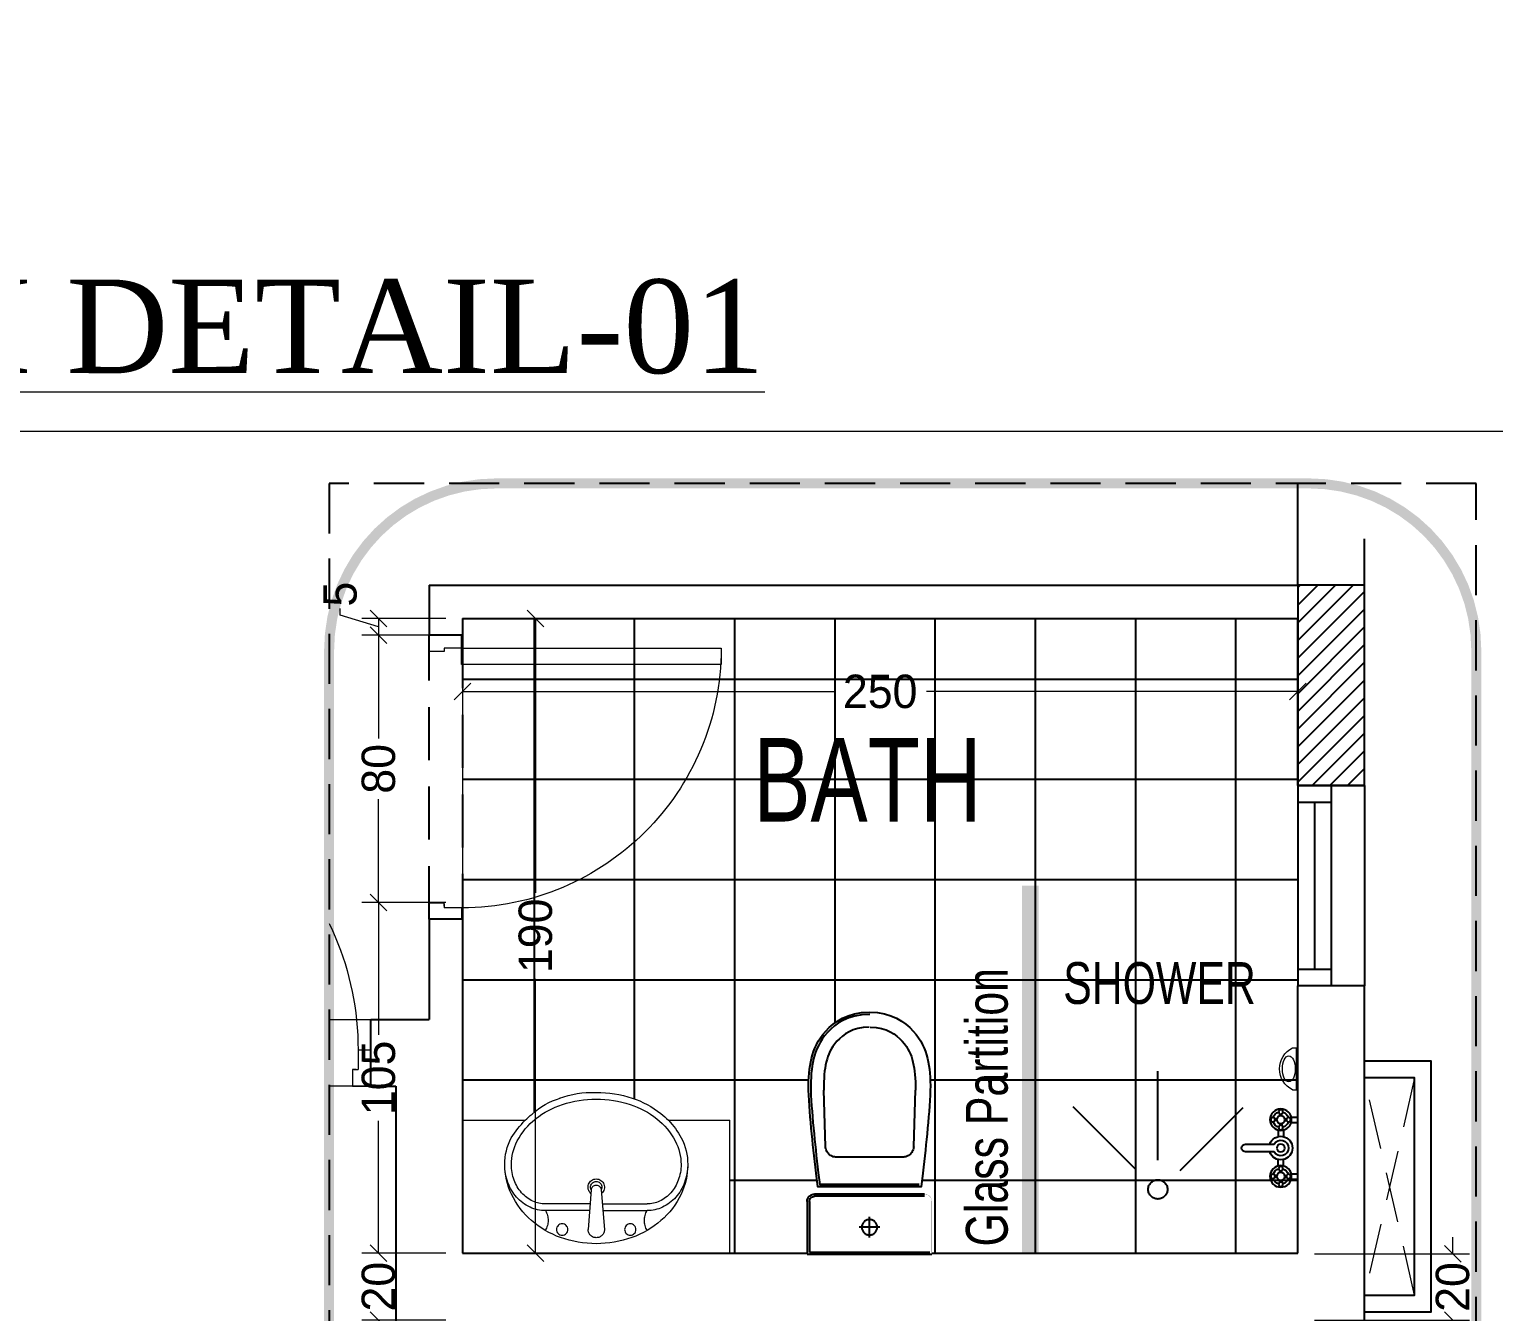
# Model space of a CAD drawing. Header units: centimetres. Extents: x 7997 to 116674, y 1017 to 13844.
# Drawn here: x 46978.8 to 47417.2, y 9500.6 to 9884.5 of the extents above; entities that cross this region are included whole.
import ezdxf
from ezdxf.enums import TextEntityAlignment as Align
from ezdxf.xclip import XClip

# ---------------------------------------------------------------- set-up
doc = ezdxf.new("R2010")
doc.units = ezdxf.units.CM
doc.header["$LTSCALE"] = 200
doc.header["$XCLIPFRAME"] = 0
doc.header["$PDMODE"] = 2
for name, pattern in [('$0$DASHED', [0.75, 0.5, -0.25]), ('A-106-Typical Floor Plan$0$HIDDEN', [0.375, 0.25, -0.125]), ('DASHED', [0.75, 0.5, -0.25]), ('HIDDEN2', [4.7625, 3.175, -1.5875])]:
    doc.linetypes.add(name, pattern=pattern)
for name, color, linetype in [('$0$WIN', 6, 'Continuous'), ('AFP-TOILET FIXTURE', 8, 'Continuous'), ('BATH-FUR', 8, 'Continuous'), ('COL', 1, 'Continuous'), ('DIM', 11, 'Continuous'), ('STEPS', 7, 'Continuous'), ('WINDOR', 6, 'Continuous'), ('wipeout', 85, 'Continuous'), ('Z-RUBBER', 8, 'Continuous')]:
    doc.layers.add(name, color=color, linetype=linetype)
for name, color, linetype, lineweight in [('$1$HAT', 8, 'Continuous', 9), ('FIXTURE', 6, 'Continuous', 13), ('HAT', 8, 'Continuous', 9), ('Layer1', 67, 'Continuous', 9), ('TEXT', 6, 'Continuous', 18), ('TITLE', 7, 'Continuous', 20), ('WALL', 3, 'Continuous', 25)]:
    doc.layers.add(name, color=color, linetype=linetype, lineweight=lineweight)
doc.styles.add('style8', font='swisscl.ttf', dxfattribs={"width": 0.8})
doc.styles.add('T2', font='')
doc.styles.add('TT1', font='times.ttf', dxfattribs={"width": 0.8, "height": 40})
doc.styles.get('T2').set_extended_font_data('Elisia')
doc.dimstyles.new('NORMAL-1', dxfattribs={"dimtxt": 10, "dimasz": 5, "dimexe": 5, "dimexo": 5, "dimgap": 1, "dimtad": 0, "dimdec": 0, "dimdsep": 46, "dimtxsty": 'T2', "dimblk1": 'OBLIQUE', "dimblk2": 'OBLIQUE', "dimsah": 1, "dimcen": 0.09, "dimclrd": 4, "dimclre": 4, "dimclrt": 6, "dimadec": 0, "dimazin": 0, "dimtfac": 1, "dimtdec": 0, "dimtofl": 0, "dimtmove": 1, "dimatfit": 3, "dimldrblk": 'OPEN30', "dimfxl": 0, "dimtolj": 1, "dimtzin": 0, "dimlwd": 5, "dimlwe": 5, "dimarcsym": 0})

# ---------------------------------------------------------------- blocks, each defined once
blk = doc.blocks.new('_OBLIQUE')
at = {"color": 0, "linetype": 'ByBlock'}
blk.add_line((-0.5, -0.5), (0.5, 0.5), dxfattribs=at)
blk = doc.blocks.new('*D165')
at = {"layer": 'Defpoints', "color": 0, "transparency": 16777216}
for p in [(47358.5, 9517.94), (47358.5, 9498.14), (47404.9, 9498.14)]:
    blk.add_point(p, dxfattribs=at)
at = {"layer": 'HAT', "color": 4, "lineweight": 5, "transparency": 16777216}
for p, q in [((47404.9, 9517.94), (47404.9, 9522.94)), ((47363.5, 9517.94), (47409.9, 9517.94)), ((47363.5, 9498.14), (47409.9, 9498.14)), ((47404.9, 9498.14), (47404.9, 9493.14))]:
    blk.add_line(p, q, dxfattribs=at)
at = {"layer": 'HAT', "color": 4, "lineweight": 5, "transparency": 16777216, "xscale": 5, "yscale": 5, "zscale": 5}
for p, rotation in [((47404.9, 9517.94), 270), ((47404.9, 9498.14), 90)]:
    blk.add_blockref('_OBLIQUE', p, dxfattribs=dict(at, rotation=rotation))
at = {"layer": 'HAT', "color": 6, "transparency": 16777216, "insert": (47404.9, 9508.04), "char_height": 10, "attachment_point": 5, "rotation": 90, "style": 'T2'}
blk.add_mtext('\\A1;20', dxfattribs=at)
blk = doc.blocks.new('_Open30')
at = {"color": 0, "linetype": 'ByBlock', "lineweight": -2}
for p, q in [((-1, 0.268), (0, 0)), ((0, 0), (-1, -0.268)), ((0, 0), (-1, 0))]:
    blk.add_line(p, q, dxfattribs=at)
blk = doc.blocks.new('*D169')
at = {"layer": 'Defpoints', "color": 0, "transparency": 16777216}
for p in [(47108.5, 9708.14), (47083.34, 9703.12), (47108.5, 9703.12)]:
    blk.add_point(p, dxfattribs=at)
at = {"layer": 'HAT', "color": 4, "lineweight": 5, "transparency": 16777216}
for p, q in [((47071.84, 9709.08), (47071.84, 9711.08)), ((47083.34, 9705.63), (47071.84, 9709.08)), ((47103.5, 9708.14), (47078.34, 9708.14)), ((47083.34, 9708.14), (47083.34, 9703.12)), ((47103.5, 9703.12), (47078.34, 9703.12))]:
    blk.add_line(p, q, dxfattribs=at)
at = {"layer": 'HAT', "color": 4, "lineweight": 5, "transparency": 16777216, "xscale": 5, "yscale": 5, "zscale": 5}
for p, rotation in [((47083.34, 9708.14), 90), ((47083.34, 9703.12), 270)]:
    blk.add_blockref('_OBLIQUE', p, dxfattribs=dict(at, rotation=rotation))
at = {"layer": 'HAT', "color": 6, "transparency": 16777216, "insert": (47071.84, 9715.41), "char_height": 10, "attachment_point": 5, "rotation": 90, "style": 'T2'}
blk.add_mtext('\\A1;5', dxfattribs=at)
blk = doc.blocks.new('*D170')
at = {"layer": 'Defpoints', "color": 0, "transparency": 16777216}
for p in [(47108.5, 9703.12), (47083.34, 9623.12), (47108.5, 9623.12)]:
    blk.add_point(p, dxfattribs=at)
at = {"layer": 'HAT', "color": 4, "lineweight": 5, "transparency": 16777216}
for p, q in [((47103.5, 9703.12), (47078.34, 9703.12)), ((47083.34, 9703.12), (47083.34, 9672.22)), ((47083.34, 9623.12), (47083.34, 9654.03)), ((47103.5, 9623.12), (47078.34, 9623.12))]:
    blk.add_line(p, q, dxfattribs=at)
at = {"layer": 'HAT', "color": 4, "lineweight": 5, "transparency": 16777216, "xscale": 5, "yscale": 5, "zscale": 5}
for p, rotation in [((47083.34, 9703.12), 90), ((47083.34, 9623.12), 270)]:
    blk.add_blockref('_OBLIQUE', p, dxfattribs=dict(at, rotation=rotation))
at = {"layer": 'HAT', "color": 6, "transparency": 16777216, "insert": (47083.34, 9663.12), "char_height": 10, "attachment_point": 5, "rotation": 90, "style": 'T2'}
blk.add_mtext('\\A1;80', dxfattribs=at)
blk = doc.blocks.new('*D150')
at = {"layer": 'Defpoints', "color": 0, "transparency": 16777216}
for p in [(47108.5, 9623.12), (47083.34, 9518.14), (47108.5, 9518.14)]:
    blk.add_point(p, dxfattribs=at)
at = {"layer": 'HAT', "color": 4, "lineweight": 5, "transparency": 16777216}
for p, q in [((47103.5, 9623.12), (47078.34, 9623.12)), ((47083.34, 9623.12), (47083.34, 9583.53)), ((47083.34, 9518.14), (47083.34, 9557.72)), ((47103.5, 9518.14), (47078.34, 9518.14))]:
    blk.add_line(p, q, dxfattribs=at)
at = {"layer": 'HAT', "color": 4, "lineweight": 5, "transparency": 16777216, "xscale": 5, "yscale": 5, "zscale": 5}
for p, rotation in [((47083.34, 9623.12), 90), ((47083.34, 9518.14), 270)]:
    blk.add_blockref('_OBLIQUE', p, dxfattribs=dict(at, rotation=rotation))
at = {"layer": 'HAT', "color": 6, "transparency": 16777216, "insert": (47083.34, 9570.63), "char_height": 10, "attachment_point": 5, "rotation": 90, "style": 'T2'}
blk.add_mtext('\\A1;105', dxfattribs=at)
blk = doc.blocks.new('*D151')
at = {"layer": 'Defpoints', "color": 0, "transparency": 16777216}
for p in [(47108.5, 9518.14), (47083.34, 9498.14), (47108.5, 9498.14)]:
    blk.add_point(p, dxfattribs=at)
at = {"layer": 'HAT', "color": 4, "lineweight": 5, "transparency": 16777216}
for p, q in [((47083.34, 9518.14), (47083.34, 9523.14)), ((47103.5, 9518.14), (47078.34, 9518.14)), ((47103.5, 9498.14), (47078.34, 9498.14)), ((47083.34, 9498.14), (47083.34, 9493.14))]:
    blk.add_line(p, q, dxfattribs=at)
at = {"layer": 'HAT', "color": 4, "lineweight": 5, "transparency": 16777216, "xscale": 5, "yscale": 5, "zscale": 5}
for p, rotation in [((47083.34, 9518.14), 270), ((47083.34, 9498.14), 90)]:
    blk.add_blockref('_OBLIQUE', p, dxfattribs=dict(at, rotation=rotation))
at = {"layer": 'HAT', "color": 6, "transparency": 16777216, "insert": (47083.34, 9508.14), "char_height": 10, "attachment_point": 5, "rotation": 90, "style": 'T2'}
blk.add_mtext('\\A1;20', dxfattribs=at)
blk = doc.blocks.new('*D159')
at = {"layer": 'Defpoints', "color": 0, "transparency": 16777216}
for p in [(47108.5, 9708.14), (47358.5, 9708.14), (47108.5, 9686.25)]:
    blk.add_point(p, dxfattribs=at)
at = {"layer": 'HAT', "color": 4, "lineweight": 5, "transparency": 16777216}
for p, q in [((47108.5, 9703.14), (47108.5, 9681.25)), ((47358.5, 9703.14), (47358.5, 9681.25)), ((47108.5, 9686.25), (47219.64, 9686.25)), ((47358.5, 9686.25), (47247.35, 9686.25))]:
    blk.add_line(p, q, dxfattribs=at)
at = {"layer": 'HAT', "color": 4, "lineweight": 5, "transparency": 16777216, "xscale": 5, "yscale": 5, "zscale": 5, "rotation": 180}
blk.add_blockref('_OBLIQUE', (47108.5, 9686.25), dxfattribs=at)
at = {"layer": 'HAT', "color": 4, "lineweight": 5, "transparency": 16777216, "xscale": 5, "yscale": 5, "zscale": 5}
blk.add_blockref('_OBLIQUE', (47358.5, 9686.25), dxfattribs=at)
at = {"layer": 'HAT', "color": 6, "transparency": 16777216, "insert": (47233.5, 9686.25), "char_height": 10, "attachment_point": 5, "style": 'T2'}
blk.add_mtext('\\A1;250', dxfattribs=at)
blk = doc.blocks.new('*D160')
at = {"layer": 'Defpoints', "color": 0, "transparency": 16777216}
for p in [(47108.5, 9708.14), (47108.5, 9518.14), (47130.32, 9518.14)]:
    blk.add_point(p, dxfattribs=at)
at = {"layer": 'HAT', "color": 4, "lineweight": 5, "transparency": 16777216}
for p, q in [((47113.5, 9708.14), (47135.32, 9708.14)), ((47130.32, 9708.14), (47130.32, 9626.04)), ((47130.32, 9518.14), (47130.32, 9600.23)), ((47113.5, 9518.14), (47135.32, 9518.14))]:
    blk.add_line(p, q, dxfattribs=at)
at = {"layer": 'HAT', "color": 4, "lineweight": 5, "transparency": 16777216, "xscale": 5, "yscale": 5, "zscale": 5}
for p, rotation in [((47130.32, 9708.14), 90), ((47130.32, 9518.14), 270)]:
    blk.add_blockref('_OBLIQUE', p, dxfattribs=dict(at, rotation=rotation))
at = {"layer": 'HAT', "color": 6, "transparency": 16777216, "insert": (47130.32, 9613.14), "char_height": 10, "attachment_point": 5, "rotation": 90, "style": 'T2'}
blk.add_mtext('\\A1;190', dxfattribs=at)
blk = doc.blocks.new('Faucet - Bathroom top')
for p, q in [((-3.96, 1.33), (-3.96, 2.16)), ((-3.29, 1.33), (-3.29, 2.16)), ((3.28, 1.33), (3.28, 2.16)), ((3.96, 1.33), (3.96, 2.16)), ((-4.11, 0.12), (-4.38, 0.12)), ((-3.75, 0.48), (-3.75, 0.75)), ((-3.5, 0.48), (-3.5, 0.75)), ((-3.15, 0.12), (-2.88, 0.12)), ((-2.29, 0.34), (-1.46, 0.34)), ((2.29, 0.34), (1.46, 0.34)), ((3.14, 0.12), (2.88, 0.12)), ((3.5, 0.48), (3.5, 0.75)), ((3.75, 0.48), (3.75, 0.75)), ((4.1, 0.12), (4.38, 0.12)), ((-4.1, -0.12), (-4.38, -0.12)), ((-3.75, -0.48), (-3.75, -0.75)), ((-3.5, -0.48), (-3.5, -0.75)), ((-3.14, -0.12), (-2.88, -0.12)), ((-2.29, -0.34), (-1.46, -0.34)), ((-0.5, -0.86), (-0.5, -4.5)), ((0.5, -4.5), (0.5, -0.86)), ((2.29, -0.34), (1.46, -0.34)), ((3.15, -0.12), (2.88, -0.12)), ((3.5, -0.48), (3.5, -0.75)), ((3.75, -0.48), (3.75, -0.75)), ((4.11, -0.12), (4.38, -0.12))]:
    blk.add_line(p, q)
for centre, radius in [((-3.62, 0), 1.38), ((-4.62, 0), 0.28), ((-3.62, 0), 0.5), ((-3.62, 1), 0.28), ((-2.62, 0), 0.28), ((0, 0), 0.5), ((3.62, 0), 1.38), ((2.62, 0), 0.28), ((3.62, 0), 0.5), ((3.62, 1), 0.28), ((4.62, 0), 0.28), ((-3.62, -1), 0.28), ((3.62, -1), 0.28)]:
    blk.add_circle(centre, radius)
for centre, radius, start, end in [((-3.62, 0), 1, 105.2407, 164.2093), ((-3.62, 0), 1, 16.4413, 74.0789), ((0, 0), 1.5, 289.6514, 250.3603), ((0, 0), 1, 300.3431, 239.7554), ((3.62, 0), 1, 106.12, 164.0884), ((3.62, 0), 1, 16.2342, 73.9047), ((-3.62, 0), 1, 196.2342, 253.9047), ((-3.62, 0), 1, 286.12, 344.0884), ((3.62, 0), 1, 196.4413, 254.0789), ((3.62, 0), 1, 285.2407, 344.2093), ((0, -4.5), 0.5, 180, 0)]:
    blk.add_arc(centre, radius, start, end)
blk = doc.blocks.new('A$C414D25BB')
at = {"layer": 'Z-RUBBER', "ltscale": 0.05}
h = blk.add_hatch(dxfattribs=at)
h.set_pattern_fill('ANSI31', color=256, style=0)
h.set_pattern_definition([(45, (-21734.0303, -7392.24753), (-0.08838834765, 0.08838834765), [])])
h.paths.add_polyline_path([(0.114, 0.0618, -5.138733), (0.1155, 0.0618), (0.1155, 0.0603), (0.1162, 0.0603), (0.1155, 0.0581), (0.1162, 0.0581), (0.1147, 0.0556), (0.1132, 0.0581), (0.114, 0.0581), (0.1132, 0.0603), (0.114, 0.0603)])
at = {"layer": 'FIXTURE'}
for p, q in [((0.8572, 0.9156), (0.8572, 0.1156)), ((0.9072, 0.9156), (0.8572, 0.9156)), ((0.9072, 0.1156), (0.9072, 0.9156)), ((0.1072, 0.1156), (0.0722, 0.1156)), ((0.0722, 0.1156), (0.0722, 0.0156)), ((0.1072, 0.1156), (0.1072, 0.0616)), ((0.8572, 0.1156), (0.9072, 0.1156)), ((0.9072, 0.1156), (0.9472, 0.1156)), ((0.9072, 0.1156), (0.9072, 0.0616)), ((0.9472, 0.1156), (0.9472, 0.0156)), ((0.1192, 0.0616), (0.1072, 0.0616)), ((0.1122, 0.0616), (0.1222, 0.0616)), ((0.1222, 0.0616), (0.1222, 0.0156)), ((0.9072, 0.0616), (0.8972, 0.0616)), ((0.8972, 0.0616), (0.8972, 0.0156)), ((0.1222, 0.0156), (0.0722, 0.0156)), ((0.8972, 0.0156), (0.9472, 0.0156))]:
    blk.add_line(p, q, dxfattribs=at)
blk.add_lwpolyline([(0.9055, 0.0616), (0.904, 0.0616)], dxfattribs=at)
blk.add_arc((0.9072, 0.1156), 0.8, 90, 180, dxfattribs=at)
blk = doc.blocks.new('A$C397E50C8')
at = {"layer": 'Layer1', "color": 8}
for p, q in [((0.8, 0.514), (0.8, 0.114)), ((0.385, 0.3222), (0.3755, 0.441)), ((0.415, 0.3222), (0.4245, 0.441)), ((0.38, 0.3845), (0.2477, 0.3845)), ((0.38, 0.3645), (0.2477, 0.3645)), ((0.42, 0.3845), (0.5523, 0.3845)), ((0.42, 0.3645), (0.5523, 0.3645)), ((0, 0.114), (0.1875, 0.114)), ((0.6161, 0.114), (0.8, 0.114))]:
    blk.add_line(p, q, dxfattribs=at)
for centre in [(0.298, 0.441), (0.502, 0.441)]:
    blk.add_circle(centre, 0.017, dxfattribs=at)
for centre, radius, start, end in [((0.4, 0.1673), 0.3162, 90, 109.7015), ((0.4, 0.1673), 0.3162, 70.2985, 90), ((0.3861, 0.2061), 0.275, 109.7015, 130.8429), ((0.1998, 0.4137), 0.0561, 328.5927, 32.0804), ((0.4, 0.441), 0.0245, 0, 180), ((0.4139, 0.2061), 0.275, 49.1571, 70.2985), ((0.6002, 0.4137), 0.0561, 147.9196, 211.4073), ((0.3647, 0.2308), 0.2423, 130.8429, 154.3988), ((0.4353, 0.2308), 0.2423, 25.6012, 49.1571), ((0.2545, 0.2621), 0.1239, 115.1324, 138.557), ((0.2545, 0.2621), 0.1039, 115.1324, 138.557), ((0.2477, 0.2766), 0.1079, 90, 115.1324), ((0.2477, 0.2766), 0.0879, 90, 115.1324), ((0.5523, 0.2766), 0.1079, 64.8676, 90), ((0.5523, 0.2766), 0.0879, 64.8676, 90), ((0.5455, 0.2621), 0.1039, 41.443, 64.8676), ((0.5455, 0.2621), 0.1239, 41.443, 64.8676), ((0.3317, 0.2466), 0.2057, 154.3988, 180), ((0.2652, 0.2527), 0.1381, 138.557, 159.911), ((0.2652, 0.2527), 0.1181, 138.557, 159.911), ((0.4, 0.314), 0.0245, 130.1483, 49.8517), ((0.4, 0.314), 0.017, 151.52, 28.48), ((0.4, 0.3234), 0.015, 184.5957, 355.4043), ((0.5348, 0.2527), 0.1181, 20.089, 41.443), ((0.5348, 0.2527), 0.1381, 20.089, 41.443), ((0.4683, 0.2466), 0.2057, 0, 25.6012), ((0.2818, 0.2466), 0.1558, 159.911, 180), ((0.2818, 0.2466), 0.1358, 159.911, 180), ((0.5182, 0.2466), 0.1358, 0, 20.089), ((0.5182, 0.2466), 0.1558, 0, 20.089), ((0.298, 0.2466), 0.172, 180, 207.7048), ((0.298, 0.2466), 0.152, 180, 207.7048), ((0.502, 0.2466), 0.152, 332.2952, 0), ((0.502, 0.2466), 0.172, 332.2952, 0), ((0.3472, 0.2725), 0.2075, 207.7048, 231.7336), ((0.4528, 0.2725), 0.2075, 308.2664, 332.2952), ((0.39, 0.3175), 0.2871, 211.6966, 225.1435), ((0.4528, 0.2725), 0.2275, 315.8627, 332.2952), ((0.39, 0.3175), 0.2871, 225.1435, 230.6034), ((0.3551, 0.2568), 0.2183, 227.5536, 253.317), ((0.3792, 0.313), 0.2592, 231.7336, 251.9061), ((0.4208, 0.313), 0.2592, 288.0939, 308.2664), ((0.4208, 0.313), 0.2792, 288.0939, 308.2664), ((0.4528, 0.2725), 0.2275, 308.2664, 315.8627), ((0.39, 0.3175), 0.2871, 249.6954, 271.4336), ((0.4, 0.3768), 0.3263, 251.9061, 270), ((0.4, 0.3768), 0.3263, 270, 288.0939), ((0.4, 0.3768), 0.3463, 270, 288.0939), ((0.4, 0.3768), 0.3463, 269.5314, 270)]:
    blk.add_arc(centre, radius, start, end, dxfattribs=at)
blk = doc.blocks.new('CLOSET')
blk.add_wipeout([(-2144343.9545, -2148345.497), (-2144343.7934, -2148345.4974), (-2144343.7873, -2148345.4993), (-2144343.7794, -2148345.505), (-2144343.7776, -2148345.508), (-2144343.7751, -2148345.515), (-2144343.7744, -2148345.5189), (-2144343.7744, -2148345.8484), (-2144343.7759, -2148345.8564), (-2144343.7786, -2148345.8613), (-2144343.7808, -2148345.8639), (-2144343.7831, -2148345.8657), (-2144343.7887, -2148345.8686), (-2144343.7919, -2148345.8699), (-2144343.7963, -2148345.8703), (-2144343.9545, -2148345.8703), (-2144343.9545, -2148345.5064)]).dxf.layer = 'wipeout'
at = {"layer": 'BATH-FUR', "color": 8, "linetype": 'Continuous'}
for p, q in [((-2144343.9545, -2148345.8703), (-2144343.9545, -2148345.497)), ((-2144343.9479, -2148345.8638), (-2144343.9479, -2148345.5036)), ((-2144343.781, -2148345.5189), (-2144343.781, -2148345.8484)), ((-2144343.8736, -2148345.6527), (-2144343.8736, -2148345.7146)), ((-2144343.9045, -2148345.6837), (-2144343.8426, -2148345.6837)), ((-2144343.7963, -2148345.8703), (-2144343.9545, -2148345.8703)), ((-2144343.7963, -2148345.8638), (-2144343.9479, -2148345.8638))]:
    blk.add_line(p, q, dxfattribs=at)
blk.add_circle((-2144343.8736, -2148345.6838), 0.0231, dxfattribs=at)
blk.add_arc((-2144343.7963, -2148345.8484), 0.0153, 270, 0, dxfattribs=at)
blk.add_wipeout([(-2144343.7525, -2148345.529), (-2144343.6907, -2148345.5216), (-2144343.6597, -2148345.5181), (-2144343.6433, -2148345.5164), (-2144343.6188, -2148345.5138), (-2144343.6024, -2148345.5122), (-2144343.5802, -2148345.51), (-2144343.5662, -2148345.5087), (-2144343.5443, -2148345.5068), (-2144343.5269, -2148345.5052), (-2144343.5042, -2148345.5036), (-2144343.4818, -2148345.5024), (-2144343.4616, -2148345.5017), (-2144343.4433, -2148345.5016), (-2144343.4304, -2148345.502), (-2144343.4241, -2148345.5022), (-2144343.4064, -2148345.5037), (-2144343.4006, -2148345.5043), (-2144343.3841, -2148345.5069), (-2144343.3682, -2148345.5103), (-2144343.3578, -2148345.513), (-2144343.3464, -2148345.5167), (-2144343.3403, -2148345.5191), (-2144343.331, -2148345.5231), (-2144343.3209, -2148345.5283), (-2144343.3093, -2148345.5352), (-2144343.3036, -2148345.5392), (-2144343.2967, -2148345.5442), (-2144343.2916, -2148345.5486), (-2144343.2841, -2148345.5554), (-2144343.276, -2148345.5631), (-2144343.2639, -2148345.5775), (-2144343.2521, -2148345.5953), (-2144343.2478, -2148345.6028), (-2144343.2424, -2148345.6158), (-2144343.239, -2148345.625), (-2144343.2361, -2148345.6348), (-2144343.234, -2148345.644), (-2144343.2331, -2148345.6494), (-2144343.2308, -2148345.6692), (-2144343.2303, -2148345.6868), (-2144343.2309, -2148345.7003), (-2144343.2319, -2148345.7114), (-2144343.2337, -2148345.7216), (-2144343.2349, -2148345.7287), (-2144343.2385, -2148345.741), (-2144343.2421, -2148345.7512), (-2144343.2442, -2148345.7563), (-2144343.2497, -2148345.767), (-2144343.2521, -2148345.7723), (-2144343.2594, -2148345.7837), (-2144343.2683, -2148345.7954), (-2144343.2781, -2148345.8063), (-2144343.2916, -2148345.819), (-2144343.2991, -2148345.825), (-2144343.3105, -2148345.833), (-2144343.3171, -2148345.8374), (-2144343.3272, -2148345.8428), (-2144343.3373, -2148345.8474), (-2144343.3526, -2148345.8529), (-2144343.363, -2148345.8559), (-2144343.3787, -2148345.8597), (-2144343.4006, -2148345.8633), (-2144343.4367, -2148345.8659), (-2144343.4639, -2148345.8659), (-2144343.4943, -2148345.8646), (-2144343.5186, -2148345.863), (-2144343.5436, -2148345.861), (-2144343.5774, -2148345.8579), (-2144343.6106, -2148345.8546), (-2144343.627, -2148345.8529), (-2144343.6559, -2148345.8499), (-2144343.6729, -2148345.848), (-2144343.6936, -2148345.8457), (-2144343.7223, -2148345.8421), (-2144343.7525, -2148345.8386), (-2144343.7525, -2148345.5476)]).dxf.layer = 'wipeout'
at = {"color": 8, "ltscale": 0.001, "const_width": 0.000508}
for points in [[(-2144343.9545, -2148345.497), (-2144343.7963, -2148345.497), (-2144343.7906, -2148345.4978), (-2144343.7839, -2148345.5008), (-2144343.7794, -2148345.505), (-2144343.7759, -2148345.5111), (-2144343.7744, -2148345.5189), (-2144343.7744, -2148345.8484), (-2144343.7759, -2148345.8564), (-2144343.7786, -2148345.8613), (-2144343.7808, -2148345.8639), (-2144343.7854, -2148345.8674), (-2144343.7919, -2148345.8699), (-2144343.7963, -2148345.8703), (-2144343.9545, -2148345.8703), (-2144343.9545, -2148345.497)], [(-2144343.7525, -2148345.529), (-2144343.7525, -2148345.8386), (-2144343.6515, -2148345.8504), (-2144343.5858, -2148345.857), (-2144343.5269, -2148345.8624), (-2144343.4865, -2148345.865), (-2144343.4464, -2148345.866), (-2144343.421, -2148345.8651), (-2144343.4006, -2148345.8633), (-2144343.3787, -2148345.8597), (-2144343.363, -2148345.8559), (-2144343.3475, -2148345.8513), (-2144343.3323, -2148345.8451), (-2144343.3171, -2148345.8374), (-2144343.3039, -2148345.8286), (-2144343.2944, -2148345.8213), (-2144343.2832, -2148345.8114), (-2144343.2731, -2148345.8011), (-2144343.2635, -2148345.7896), (-2144343.2552, -2148345.7777), (-2144343.2442, -2148345.7563), (-2144343.24, -2148345.7461), (-2144343.2349, -2148345.7289), (-2144343.2313, -2148345.7076), (-2144343.2305, -2148345.693), (-2144343.2302, -2148345.6806), (-2144343.231, -2148345.6647), (-2144343.2331, -2148345.6494), (-2144343.2349, -2148345.6387), (-2144343.2406, -2148345.6197), (-2144343.2507, -2148345.5979), (-2144343.2639, -2148345.5775), (-2144343.276, -2148345.5631), (-2144343.2887, -2148345.5511), (-2144343.3036, -2148345.5392), (-2144343.3145, -2148345.5319), (-2144343.3272, -2148345.5248), (-2144343.3424, -2148345.5182), (-2144343.3526, -2148345.5147), (-2144343.3714, -2148345.5096), (-2144343.3877, -2148345.5063), (-2144343.4043, -2148345.5039), (-2144343.4304, -2148345.502), (-2144343.4518, -2148345.5015), (-2144343.4713, -2148345.5019), (-2144343.4922, -2148345.5028), (-2144343.5042, -2148345.5036), (-2144343.5223, -2148345.5049), (-2144343.5662, -2148345.5087), (-2144343.5942, -2148345.5114), (-2144343.6224, -2148345.5142), (-2144343.6515, -2148345.5172), (-2144343.6907, -2148345.5216), (-2144343.7525, -2148345.529)]]:
    blk.add_lwpolyline(points, dxfattribs=at)
at = {"layer": 'BATH-FUR', "color": 8, "linetype": 'Continuous'}
for p, q in [((-2144343.7744, -2148345.5189), (-2144343.7744, -2148345.8484)), ((-2144343.7459, -2148345.5348), (-2144343.7459, -2148345.8328)), ((-2144343.6319, -2148345.5514), (-2144343.4631, -2148345.5464)), ((-2144343.6637, -2148345.5842), (-2144343.6637, -2148345.7825)), ((-2144343.6319, -2148345.8153), (-2144343.4631, -2148345.8203))]:
    blk.add_line(p, q, dxfattribs=at)
for points in [[(-2144343.23, -2148345.6841), (-2144343.2313, -2148345.66), (-2144343.2349, -2148345.6387), (-2144343.2406, -2148345.6197), (-2144343.2478, -2148345.6028), (-2144343.2564, -2148345.5879), (-2144343.2659, -2148345.5747), (-2144343.276, -2148345.5631), (-2144343.2864, -2148345.553), (-2144343.2967, -2148345.5442), (-2144343.307, -2148345.5367), (-2144343.3171, -2148345.5302), (-2144343.3272, -2148345.5248), (-2144343.3373, -2148345.5202), (-2144343.3475, -2148345.5163), (-2144343.3578, -2148345.513), (-2144343.3682, -2148345.5103), (-2144343.3787, -2148345.5079), (-2144343.3895, -2148345.5059), (-2144343.4006, -2148345.5043), (-2144343.4121, -2148345.5031), (-2144343.4241, -2148345.5022), (-2144343.4367, -2148345.5017), (-2144343.4499, -2148345.5015), (-2144343.4639, -2148345.5017), (-2144343.4787, -2148345.5022), (-2144343.4943, -2148345.5029), (-2144343.5104, -2148345.504), (-2144343.5269, -2148345.5052), (-2144343.5436, -2148345.5066), (-2144343.5605, -2148345.5081), (-2144343.5774, -2148345.5097), (-2144343.5942, -2148345.5114), (-2144343.6106, -2148345.513), (-2144343.627, -2148345.5147), (-2144343.6433, -2148345.5164), (-2144343.6597, -2148345.5181), (-2144343.6764, -2148345.52), (-2144343.6936, -2148345.5219), (-2144343.7113, -2148345.524), (-2144343.7525, -2148345.529), (-2144343.7525, -2148345.8386), (-2144343.7113, -2148345.8436), (-2144343.6936, -2148345.8457), (-2144343.6764, -2148345.8476), (-2144343.6597, -2148345.8495), (-2144343.6433, -2148345.8512), (-2144343.627, -2148345.8529), (-2144343.6106, -2148345.8546), (-2144343.5942, -2148345.8562), (-2144343.5774, -2148345.8579), (-2144343.5605, -2148345.8595), (-2144343.5436, -2148345.861), (-2144343.5269, -2148345.8624), (-2144343.5104, -2148345.8636), (-2144343.4943, -2148345.8646), (-2144343.4787, -2148345.8654), (-2144343.4639, -2148345.8659), (-2144343.4499, -2148345.8661), (-2144343.4367, -2148345.8659), (-2144343.4241, -2148345.8654), (-2144343.4121, -2148345.8645), (-2144343.4006, -2148345.8633), (-2144343.3895, -2148345.8617), (-2144343.3787, -2148345.8597), (-2144343.3682, -2148345.8573), (-2144343.3578, -2148345.8546), (-2144343.3475, -2148345.8513), (-2144343.3373, -2148345.8474), (-2144343.3272, -2148345.8428), (-2144343.3171, -2148345.8374), (-2144343.307, -2148345.8309), (-2144343.2967, -2148345.8234), (-2144343.2864, -2148345.8146), (-2144343.276, -2148345.8045), (-2144343.2659, -2148345.7929), (-2144343.2564, -2148345.7797), (-2144343.2478, -2148345.7648), (-2144343.2406, -2148345.7479), (-2144343.2349, -2148345.7289), (-2144343.2313, -2148345.7076), (-2144343.23, -2148345.6835)], [(-2144343.2365, -2148345.6832), (-2144343.2378, -2148345.7069), (-2144343.2414, -2148345.7274), (-2144343.2468, -2148345.7457), (-2144343.2537, -2148345.7618), (-2144343.2619, -2148345.7762), (-2144343.2711, -2148345.7888), (-2144343.2808, -2148345.7999), (-2144343.2908, -2148345.8097), (-2144343.3008, -2148345.8182), (-2144343.3107, -2148345.8255), (-2144343.3204, -2148345.8317), (-2144343.3301, -2148345.8369), (-2144343.3398, -2148345.8414), (-2144343.3496, -2148345.8451), (-2144343.3596, -2148345.8482), (-2144343.3697, -2148345.8509), (-2144343.38, -2148345.8532), (-2144343.3906, -2148345.8552), (-2144343.4014, -2148345.8567), (-2144343.4127, -2148345.858), (-2144343.4245, -2148345.8588), (-2144343.4369, -2148345.8593), (-2144343.4499, -2148345.8595), (-2144343.4638, -2148345.8593), (-2144343.4785, -2148345.8589), (-2144343.4939, -2148345.8581), (-2144343.5099, -2148345.8571), (-2144343.5263, -2148345.8558), (-2144343.5431, -2148345.8544), (-2144343.5599, -2148345.8529), (-2144343.5768, -2148345.8513), (-2144343.5935, -2148345.8497), (-2144343.61, -2148345.848), (-2144343.6263, -2148345.8464), (-2144343.6426, -2148345.8447), (-2144343.659, -2148345.8429), (-2144343.6757, -2148345.8411), (-2144343.6928, -2148345.8392), (-2144343.7105, -2148345.8371), (-2144343.7459, -2148345.8328), (-2144343.7459, -2148345.5348)], [(-2144343.2749, -2148345.6822), (-2144343.276, -2148345.6638), (-2144343.2789, -2148345.6476), (-2144343.2832, -2148345.6338), (-2144343.2885, -2148345.6218), (-2144343.2947, -2148345.6112), (-2144343.3016, -2148345.6018), (-2144343.3092, -2148345.5933), (-2144343.3171, -2148345.5856), (-2144343.3251, -2148345.5789), (-2144343.3329, -2148345.5732), (-2144343.3404, -2148345.5685), (-2144343.3478, -2148345.5645), (-2144343.3552, -2148345.5612), (-2144343.3628, -2148345.5584), (-2144343.3708, -2148345.5559), (-2144343.3792, -2148345.5536), (-2144343.3881, -2148345.5517), (-2144343.3972, -2148345.55), (-2144343.4066, -2148345.5487), (-2144343.4165, -2148345.5476), (-2144343.427, -2148345.5469), (-2144343.4382, -2148345.5464), (-2144343.4631, -2148345.5463)], [(-2144343.2749, -2148345.6846), (-2144343.276, -2148345.7029), (-2144343.2789, -2148345.7191), (-2144343.2832, -2148345.7329), (-2144343.2885, -2148345.745), (-2144343.2947, -2148345.7555), (-2144343.3016, -2148345.7649), (-2144343.3092, -2148345.7734), (-2144343.3171, -2148345.7811), (-2144343.3251, -2148345.7879), (-2144343.3329, -2148345.7935), (-2144343.3404, -2148345.7982), (-2144343.3478, -2148345.8022), (-2144343.3552, -2148345.8055), (-2144343.3628, -2148345.8083), (-2144343.3708, -2148345.8108), (-2144343.3792, -2148345.8131), (-2144343.3881, -2148345.815), (-2144343.3972, -2148345.8167), (-2144343.4066, -2148345.818), (-2144343.4165, -2148345.8191), (-2144343.427, -2148345.8198), (-2144343.4382, -2148345.8203), (-2144343.4631, -2148345.8205)]]:
    blk.add_lwpolyline(points, dxfattribs=at)
for centre, radius, start, end in [((-2144343.6309, -2148345.5842), 0.0329, 91.6968, 180), ((-2144343.6309, -2148345.7825), 0.0329, 180, 268.3032), ((-2144343.7963, -2148345.8484), 0.0219, 270, 0)]:
    blk.add_arc(centre, radius, start, end, dxfattribs=at)
blk = doc.blocks.new('05-GF COLUMNS-Essa', base_point=(34188.06, 8657))
at = {"layer": 'COL', "ltscale": 0.05}
h = blk.add_hatch(dxfattribs=at)
h.set_pattern_fill('ANSI31', color=8, scale=30)
h.set_pattern_definition([(45, (-39757.2027, -54636.4848), (-2.65165043, 2.65165043), [])])
h.paths.add_polyline_path([(35208.06, 9677), (35228.06, 9677), (35228.06, 9737), (35208.06, 9737)])
at = {"layer": 'COL'}
blk.add_lwpolyline([(35208.06, 9677), (35228.06, 9677), (35228.06, 9737), (35208.06, 9737)], close=True, dxfattribs=at)
blk = doc.blocks.new('02-GROUND FLOOR PLAN-selattin', base_point=(28755.36, 25545.28))
at = {"layer": '$0$WIN'}
for points in [[(28725.36, 24882.78), (28745.36, 24882.78), (28745.36, 24957.78), (28725.36, 24957.78)], [(28725.36, 24887.78), (28740.36, 24887.78), (28740.36, 24952.78), (28725.36, 24952.78)]]:
    blk.add_lwpolyline(points, dxfattribs=at)
at = {"layer": '$1$HAT', "linetype": '$0$DASHED', "ltscale": 0.15}
for p, q in [((28740.36, 24952.78), (28725.36, 24887.78)), ((28740.36, 24887.78), (28725.36, 24952.78))]:
    blk.add_line(p, q, dxfattribs=at)
at = {"layer": 'BATH-FUR'}
for p, q in [((28663.49, 24928.13), (28663.49, 24954.81)), ((28657.03, 24925.28), (28638.15, 24944.15)), ((28670.14, 24925.05), (28689.01, 24943.92))]:
    blk.add_line(p, q, dxfattribs=at)
blk.add_circle((28663.49, 24919.39), 2.88, dxfattribs=at)
at = {"layer": 'DIM', "color": 8, "const_width": 5}
blk.add_lwpolyline([(28625.36, 24900.08), (28625.36, 25010.28)], dxfattribs=at)
at = {"layer": 'HAT', "ltscale": 0.15}
for p, q in [((28332.86, 24970.28), (28427.86, 24970.28)), ((28427.86, 24950.28), (28332.86, 24950.28))]:
    blk.add_line(p, q, dxfattribs=at)
at = {"layer": 'STEPS', "color": 8, "linetype": 'HIDDEN2', "ltscale": 0.025}
for p, q in [((28445.36, 25000.26), (28445.36, 25085.26)), ((28455.36, 25085.26), (28455.36, 25000.26))]:
    blk.add_line(p, q, dxfattribs=at)
at = {"layer": 'WALL'}
for p, q in [((28705.36, 25100.28), (28705.36, 25515.28)), ((28445.36, 25100.28), (28705.36, 25100.28)), ((28445.36, 25100.28), (28445.36, 25085.26)), ((28455.36, 25090.28), (28705.36, 25090.28)), ((28455.36, 25090.28), (28455.36, 25085.26)), ((28705.36, 25040.28), (28705.36, 25090.28)), ((28455.36, 25085.26), (28445.36, 25085.26)), ((28725.36, 25040.28), (28705.36, 25040.28)), ((28445.36, 25000.26), (28445.36, 24970.28)), ((28455.36, 25000.26), (28445.36, 25000.26)), ((28455.36, 25000.26), (28455.36, 24900.28)), ((28725.36, 24980.28), (28705.36, 24980.28)), ((28705.36, 24900.28), (28705.36, 24980.28)), ((28725.36, 24860.28), (28725.36, 24980.28)), ((28427.86, 24970.28), (28445.36, 24970.28)), ((28427.86, 24950.28), (28427.86, 24970.28)), ((28427.86, 24950.28), (28435.36, 24950.28)), ((28435.36, 24950.28), (28435.36, 24810.28)), ((28455.36, 24900.28), (28705.36, 24900.28))]:
    blk.add_line(p, q, dxfattribs=at)
blk.add_lwpolyline([(28725.36, 25040.28), (28725.36, 25435.28), (28755.36, 25435.28), (28755.36, 25565.28), (28625.36, 25565.28), (28625.36, 25535.28), (28615.36, 25535.28)], dxfattribs=at)
at = {"layer": 'WINDOR'}
for p, q in [((28705.36, 25040.28), (28705.36, 24980.28)), ((28715.36, 25040.28), (28715.36, 24980.28)), ((28725.36, 25040.28), (28725.36, 24980.28)), ((28705.36, 25035.28), (28715.36, 25035.28)), ((28710.36, 25035.28), (28710.36, 24985.28)), ((28705.36, 24985.28), (28715.36, 24985.28))]:
    blk.add_line(p, q, dxfattribs=at)
at = {"layer": 'WALL', "color": 0, "xscale": -97.1428572279331, "yscale": 97.1428572279331, "zscale": 97.1428572279331, "rotation": 270}
blk.add_blockref('A$C414D25BB', (28443.84, 24993.24), dxfattribs=at)
at = {"layer": 'WALL', "color": 0, "xscale": -108.5714285601499, "yscale": 108.5714285601499, "zscale": 108.5714285601499}
blk.add_blockref('A$C414D25BB', (28435.7, 24948.58), dxfattribs=at)
at = {"layer": 'WALL', "xscale": -99.99999999999999, "yscale": 99.99999999999999, "zscale": 99.99999999999999, "rotation": 179.9999997198161}
blk.add_blockref('A$C397E50C8', (28455.36, 24951.48), dxfattribs=at)
at = {"layer": 'TEXT', "style": 'style8'}
for s, height, p in [('BATH', 25, (28542.43, 25029.5)), ('SHOWER', 12.5, (28635.16, 24974.91))]:
    blk.add_text(s, height=height, dxfattribs=at).set_placement(p)
blk.add_text('Glass Partition', height=12.5, rotation=90, dxfattribs=at).set_placement((28618.53, 24902.31))
at = {"layer": 'BATH-FUR', "xscale": -100.0000000000007, "yscale": 100.0000000000007, "zscale": 100.0000000000007, "rotation": 270}
blk.add_blockref('CLOSET', (214863145.54, 214459295.42), dxfattribs=at)
at = {"color": 6, "ltscale": 2}
blk.add_blockref('05-GF COLUMNS-Essa', (27685.36, 24020.28), dxfattribs=at)

msp = doc.modelspace()

# ---------------------------------------------------------------- linework, layer by layer
at = {"layer": 'DIM', "color": 8, "linetype": 'Continuous'}
for p, q in [((47130, 9560.4124), (47130, 9708.138)), ((47160, 9564.3249), (47160, 9708.138)), ((47190, 9518.138), (47190, 9708.138)), ((47220, 9587.0973), (47220, 9708.138)), ((47250, 9518.138), (47250, 9708.138)), ((47280, 9518.138), (47280, 9708.138)), ((47310, 9518.138), (47310, 9708.138)), ((47340, 9518.138), (47340, 9708.138)), ((47108.4971, 9690), (47358.4971, 9690)), ((47108.4971, 9660), (47358.4971, 9660)), ((47108.4971, 9630), (47358.4971, 9630)), ((47108.4971, 9600), (47358.4971, 9600)), ((47108.4971, 9570), (47212.1249, 9570)), ((47248.4899, 9570), (47358.4971, 9570)), ((47188.4971, 9540), (47214.5905, 9540)), ((47246.0184, 9540), (47358.4971, 9540))]:
    msp.add_line(p, q, dxfattribs=at)
at = {"layer": 'DIM', "color": 0, "linetype": 'DASHED', "ltscale": 0.2, "const_width": 3}
msp.add_lwpolyline([(47118.5226, 9287.6111), (47361.9636, 9287.6111, 0.41421356), (47411.9636, 9337.6111), (47411.9636, 9698.5624, 0.41421356), (47361.9636, 9748.5624), (47118.5226, 9748.5624, 0.41421356), (47068.5226, 9698.5624), (47068.5226, 9337.6111, 0.41421356)], format="xyb", close=True, dxfattribs=at)
at = {"layer": 'FIXTURE'}
for p, q in [((47356.9473, 9579.6218), (47358.4971, 9579.6218)), ((47358.1153, 9567.0213), (47358.1153, 9579.6218)), ((47358.4971, 9567.0213), (47358.4971, 9579.6218)), ((47356.9473, 9567.0213), (47358.4971, 9567.0213))]:
    msp.add_line(p, q, dxfattribs=at)
at = {"layer": 'FIXTURE', "extrusion": (0, 0, -1)}
msp.add_ellipse((47360.142, 9573.3215), major_axis=(4.9949, -4.9949), ratio=1, start_param=1.25468012, end_param=3.45770886, dxfattribs=at)
at = {"layer": 'FIXTURE'}
msp.add_ellipse((47355.8374, 9573.3215), major_axis=(0, -3.8637), ratio=0.49947214, start_param=4.71238898, end_param=10.99557429, dxfattribs=at)
at = {"layer": 'HAT'}
msp.add_line((49210.6693, 9764.0841), (46694.4457, 9764.0841), dxfattribs=at)
msp.add_lwpolyline([(47108.4971, 9518.138), (47358.4971, 9518.138), (47358.4971, 9708.138), (47108.4971, 9708.138)], close=True, dxfattribs=at)
at = {"layer": 'WALL', "color": 8, "linetype": 'A-106-Typical Floor Plan$0$HIDDEN', "ltscale": 0.3}
msp.add_lwpolyline([(47068.5226, 9287.6111), (47411.9636, 9287.6111), (47411.9636, 9748.5624), (47068.5226, 9748.5624)], close=True, dxfattribs=at)

# ---------------------------------------------------------------- block references
at = {"layer": 'AFP-TOILET FIXTURE', "xscale": -2.34375, "yscale": 2.34375, "zscale": 2.34375, "rotation": 270}
msp.add_blockref('Faucet - Bathroom top', (47353.4252, 9549.627), dxfattribs=at)

# ---------------------------------------------------------------- texts
at = {"layer": 'TITLE', "style": 'TT1'}
msp.add_text('%%UBATH ROOM DETAIL-01', height=28, dxfattribs=at).set_placement((46962.8171, 9795.5854), align=Align.MIDDLE)

# ---------------------------------------------------------------- dimensions: what is measured, and where the dimension line sits
at = {"layer": 'HAT'}
for base, p1, p2, picture, middle in [((47083.3416, 9703.1204), (47108.4971, 9708.138), (47108.4971, 9703.1204), '*D169', (47071.8416, 9712.0792)), ((47130.3222, 9518.138), (47108.4971, 9708.138), (47108.4971, 9518.138), '*D160', (47130.3222, 9613.138)), ((47083.3416, 9623.1204), (47108.4971, 9703.1204), (47108.4971, 9623.1204), '*D170', (47083.3416, 9663.1204)), ((47083.3416, 9518.138), (47108.4971, 9623.1204), (47108.4971, 9518.138), '*D150', (47083.3416, 9570.6292)), ((47083.3416, 9498.138), (47108.4971, 9518.138), (47108.4971, 9498.138), '*D151', (47083.3416, 9508.138)), ((47404.9029, 9498.138), (47358.4971, 9517.9434), (47358.4971, 9498.138), '*D165', (47404.9029, 9508.0407))]:
    dim = msp.add_linear_dim(base=base, p1=p1, p2=p2, angle=90, dimstyle='NORMAL-1', dxfattribs=at)
    dim.commit()
    dim.dimension.update_dxf_attribs({"geometry": picture, "text_midpoint": middle})
dim = msp.add_linear_dim(base=(47108.4971, 9686.2545), p1=(47358.4971, 9708.138), p2=(47108.4971, 9708.138), dimstyle='NORMAL-1', dxfattribs=at)
dim.commit()
dim.dimension.update_dxf_attribs({"geometry": '*D159', "text_midpoint": (47233.4971, 9686.2545)})

# ---------------------------------------------------------------- next in the draw order: block references
at = {"layer": 'DIM', "linetype": 'Continuous'}
ref = msp.add_blockref('02-GROUND FLOOR PLAN-selattin', (47408.4971, 10163.138), dxfattribs=at)
XClip(ref).set_block_clipping_path([(28465.3809853388, 24669.7506263485), (28708.8218992428, 24669.7506263485), (28758.8218992428, 24719.7506263485), (28758.8218992428, 25080.7018393491), (28708.8218992428, 25130.7018393491), (28465.3809853388, 25130.7018393491), (28415.3809853388, 25080.7018393491), (28415.3809853388, 24719.7506263485)])

doc.saveas('drawing.dxf')
